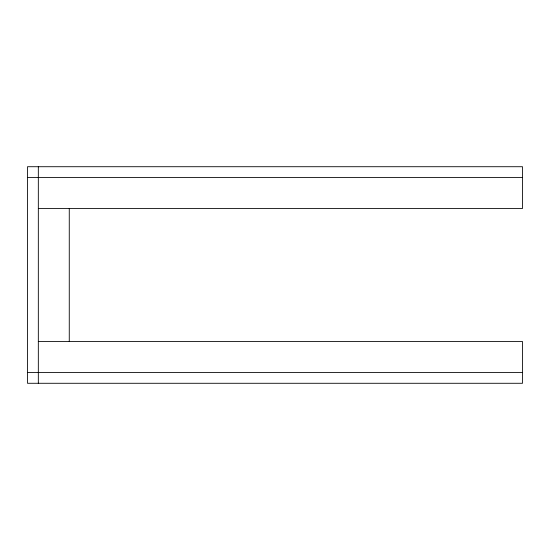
<?xml version="1.0" encoding="UTF-8"?>
<svg xmlns="http://www.w3.org/2000/svg" width="550" height="550" viewBox="0 0 550 550"><rect width="100%" height="100%" fill="white"/><g stroke="black" fill="none" stroke-linecap="round" stroke-linejoin="round"><path stroke-width="0.82" d="M27.5 177.547L522.5 177.547M38.328 208.484L522.5 208.484L522.5 166.719L27.5 166.719L27.5 383.281L522.5 383.281L522.5 341.516L38.328 341.516M27.5 372.453L522.5 372.453M69.266 208.484L69.266 341.516M38.328 166.719L38.328 383.281"/></g></svg>
